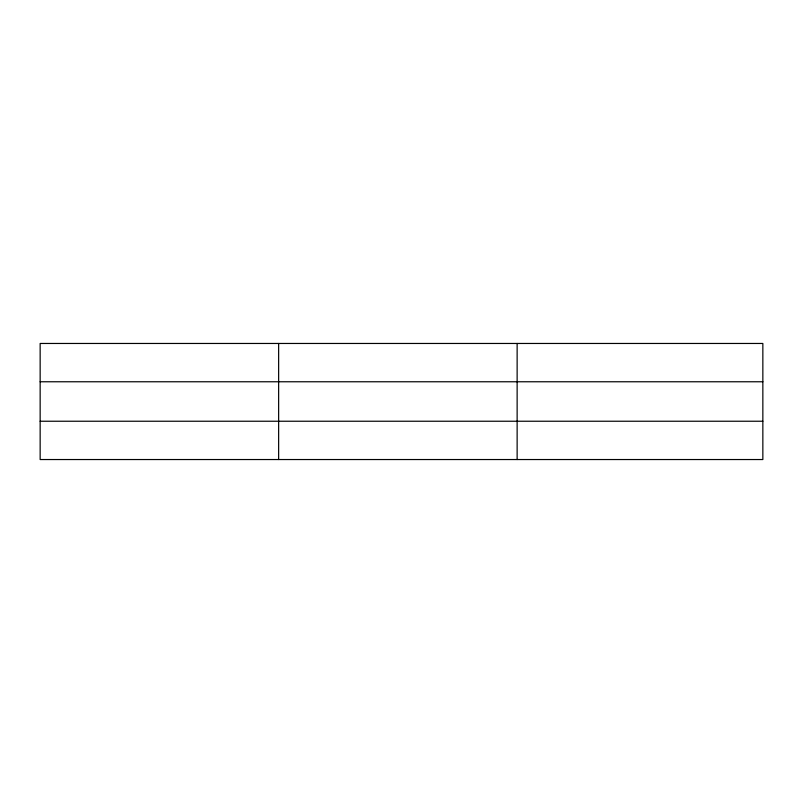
<?xml version="1.0" encoding="UTF-8"?>
<svg xmlns="http://www.w3.org/2000/svg" width="803" height="803" viewBox="0 0 803 803"><rect width="100%" height="100%" fill="white"/><g stroke="black" fill="none" stroke-linecap="round" stroke-linejoin="round"><path stroke-width="1.2" d="M278.641 459.537L278.641 343.463M517.132 459.537L517.132 343.463M762.85 381.766L762.85 343.463L40.15 343.463L40.15 459.537L762.85 459.537L762.85 381.766L40.15 381.766M40.15 421.234L762.85 421.234"/></g></svg>
